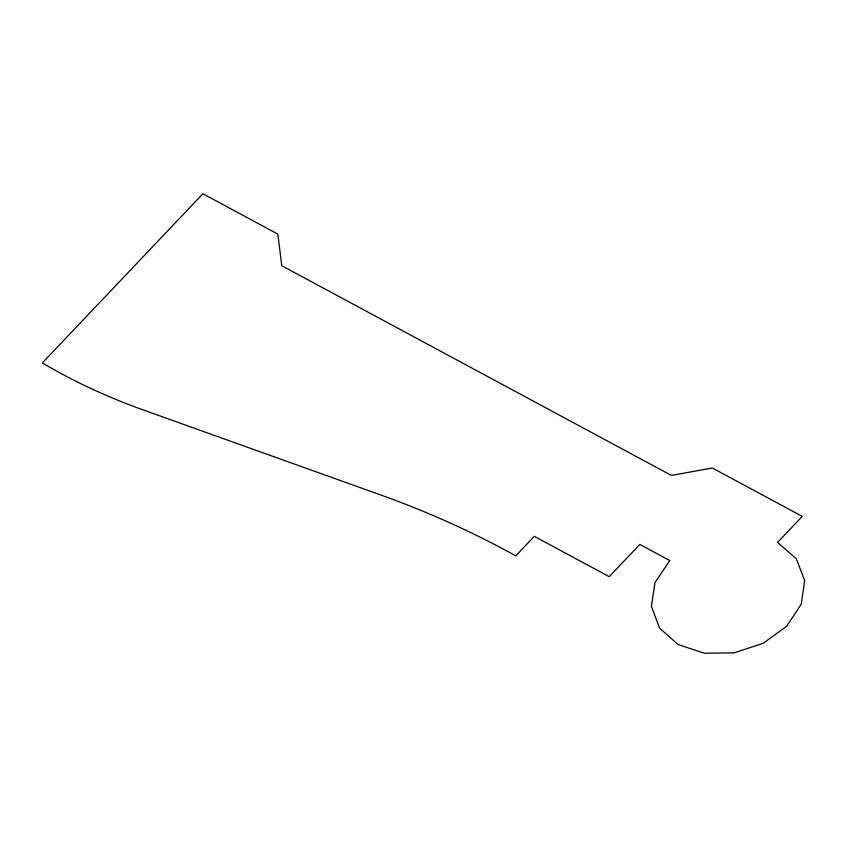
<?xml version="1.0" encoding="UTF-8"?>
<svg xmlns="http://www.w3.org/2000/svg" width="847" height="847" viewBox="0 0 847 847"><rect width="100%" height="100%" fill="white"/><g stroke="black" fill="none" stroke-linecap="round" stroke-linejoin="round"><path stroke-width="1.27" d="M804.65 580.481L801.251 604.186L786.662 626.261L763.105 643.349L734.18 652.825L704.323 653.238L678.098 644.535L659.506 628.04L651.396 606.272L655.006 582.577L669.797 560.555L639.824 544.43L609.226 576.68L534.298 536.352L515.781 555.865A1020.55 776.032 -14.6 0 0 379.975 494.701L142.783 409.768A656.87 499.486 -14.6 0 1 42.35 362.94L202.899 193.762L277.827 234.09L281.776 265.714L671.364 475.421L712.359 467.999L802.268 516.395L777.567 542.419L796.328 558.787L804.65 580.481"/></g></svg>
